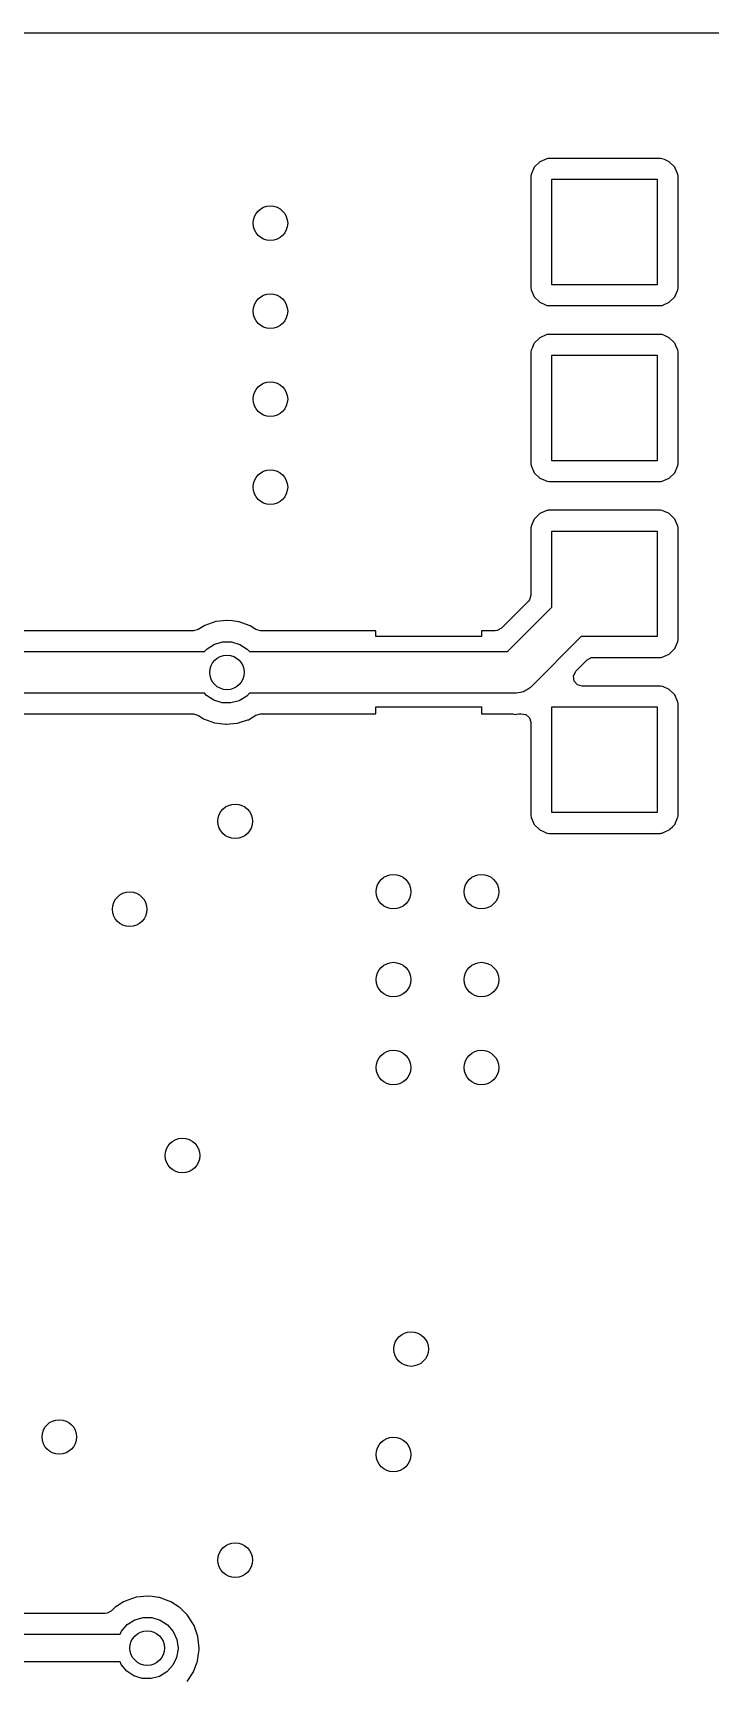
# Model space of a CAD drawing. Extents: x 0.02 to 3.18, y 0.02 to 2.78.
# Drawn here: x 1.735 to 2.12, y 1.842 to 2.778 of the extents above; entities that cross this region are included whole.
import ezdxf

# ---------------------------------------------------------------- set-up
doc = ezdxf.new("R2010")
doc.units = 0
doc.header["$MEASUREMENT"] = 0
doc.layers.add('BLACK', color=7, linetype='CONTINUOUS')

msp = doc.modelspace()

# ---------------------------------------------------------------- linework, layer by layer
at = {"layer": 'BLACK', "linetype": 'CONTINUOUS'}
for p, q in [((0.02677, 2.77819), (3.17323, 2.77819)), ((2.02721, 2.70671), (2.02318, 2.70492)), ((2.02781, 2.70678), (2.02721, 2.70671)), ((2.0281, 2.70681), (2.02781, 2.70678)), ((2.02824, 2.70683), (2.0281, 2.70681)), ((2.0281, 2.70681), (2.0281, 2.70681)), ((2.09176, 2.70683), (2.02824, 2.70683)), ((2.09277, 2.70671), (2.09176, 2.70683)), ((2.09404, 2.70615), (2.09277, 2.70671)), ((2.09638, 2.70512), (2.09404, 2.70615)), ((2.01829, 2.69777), (2.01817, 2.69676)), ((2.02007, 2.7018), (2.01829, 2.69777)), ((2.02318, 2.70492), (2.02007, 2.7018)), ((2.0968, 2.70493), (2.09638, 2.70512)), ((2.09638, 2.70512), (2.09638, 2.70512)), ((2.09992, 2.70182), (2.0968, 2.70493)), ((2.1001, 2.7014), (2.09992, 2.70182)), ((2.10087, 2.69966), (2.1001, 2.7014)), ((2.10171, 2.69779), (2.10087, 2.69966)), ((2.10183, 2.69676), (2.10171, 2.69779)), ((2.01817, 2.69676), (2.01817, 2.63324)), ((2.03, 2.635), (2.03, 2.695)), ((2.03, 2.695), (2.09, 2.695)), ((2.09, 2.695), (2.09, 2.635)), ((2.10183, 2.63324), (2.10183, 2.69676)), ((2.01817, 2.63324), (2.01829, 2.63221)), ((2.01829, 2.63221), (2.02008, 2.62818)), ((2.09, 2.635), (2.03, 2.635)), ((2.09993, 2.6282), (2.10171, 2.63223)), ((2.10171, 2.63223), (2.10183, 2.63324)), ((2.02008, 2.62818), (2.0232, 2.62507)), ((2.0232, 2.62507), (2.02362, 2.62488)), ((2.02362, 2.62488), (2.02362, 2.62488)), ((2.02362, 2.62488), (2.02596, 2.62385)), ((2.02596, 2.62385), (2.02723, 2.62329)), ((2.02723, 2.62329), (2.02824, 2.62317)), ((2.02824, 2.62317), (2.09176, 2.62317)), ((2.09176, 2.62317), (2.0919, 2.62319)), ((2.0919, 2.62319), (2.09219, 2.62322)), ((2.0919, 2.62319), (2.0919, 2.62319)), ((2.09219, 2.62322), (2.09279, 2.62329)), ((2.09279, 2.62329), (2.09682, 2.62508)), ((2.09682, 2.62508), (2.09993, 2.6282)), ((2.02318, 2.60492), (2.02007, 2.6018)), ((2.02721, 2.60671), (2.02318, 2.60492)), ((2.02781, 2.60678), (2.02721, 2.60671)), ((2.0281, 2.60681), (2.02781, 2.60678)), ((2.02824, 2.60683), (2.0281, 2.60681)), ((2.0281, 2.60681), (2.0281, 2.60681)), ((2.09176, 2.60683), (2.02824, 2.60683)), ((2.09277, 2.60671), (2.09176, 2.60683)), ((2.09404, 2.60615), (2.09277, 2.60671)), ((2.09638, 2.60512), (2.09404, 2.60615)), ((2.0968, 2.60493), (2.09638, 2.60512)), ((2.09638, 2.60512), (2.09638, 2.60512)), ((2.09953, 2.6022), (2.0968, 2.60493)), ((2.01829, 2.59777), (2.01817, 2.59676)), ((2.01817, 2.59676), (2.01817, 2.53324)), ((2.01885, 2.59904), (2.01829, 2.59777)), ((2.01988, 2.60138), (2.01885, 2.59904)), ((2.02007, 2.6018), (2.01988, 2.60138)), ((2.01988, 2.60138), (2.01988, 2.60138)), ((2.03, 2.535), (2.03, 2.595)), ((2.03, 2.595), (2.09, 2.595)), ((2.09, 2.595), (2.09, 2.535)), ((2.09992, 2.60182), (2.09953, 2.6022)), ((2.1001, 2.6014), (2.09992, 2.60182)), ((2.10073, 2.6), (2.1001, 2.6014)), ((2.10171, 2.59779), (2.10073, 2.6)), ((2.10183, 2.59676), (2.10171, 2.59779)), ((2.10183, 2.53324), (2.10183, 2.59676)), ((2.01817, 2.53324), (2.01829, 2.53221)), ((2.01829, 2.53221), (2.02008, 2.52818)), ((2.09, 2.535), (2.03, 2.535)), ((2.09993, 2.5282), (2.10171, 2.53223)), ((2.10171, 2.53223), (2.10183, 2.53324)), ((2.02008, 2.52818), (2.0232, 2.52507)), ((2.0232, 2.52507), (2.02362, 2.52488)), ((2.02362, 2.52488), (2.02362, 2.52488)), ((2.02362, 2.52488), (2.02596, 2.52385)), ((2.02596, 2.52385), (2.02723, 2.52329)), ((2.02723, 2.52329), (2.02824, 2.52317)), ((2.02824, 2.52317), (2.09176, 2.52317)), ((2.09176, 2.52317), (2.0919, 2.52319)), ((2.0919, 2.52319), (2.09219, 2.52322)), ((2.0919, 2.52319), (2.0919, 2.52319)), ((2.09219, 2.52322), (2.09279, 2.52329)), ((2.09279, 2.52329), (2.09682, 2.52508)), ((2.09682, 2.52508), (2.09993, 2.5282)), ((2.02007, 2.5018), (2.01829, 2.49777)), ((2.02318, 2.50492), (2.02007, 2.5018)), ((2.02721, 2.50671), (2.02318, 2.50492)), ((2.02781, 2.50678), (2.02721, 2.50671)), ((2.0281, 2.50681), (2.02781, 2.50678)), ((2.02824, 2.50683), (2.0281, 2.50681)), ((2.0281, 2.50681), (2.0281, 2.50681)), ((2.09176, 2.50683), (2.02824, 2.50683)), ((2.09277, 2.50671), (2.09176, 2.50683)), ((2.09404, 2.50615), (2.09277, 2.50671)), ((2.09638, 2.50512), (2.09404, 2.50615)), ((2.0968, 2.50493), (2.09638, 2.50512)), ((2.09638, 2.50512), (2.09638, 2.50512)), ((2.09712, 2.50461), (2.0968, 2.50493)), ((2.09959, 2.50215), (2.09712, 2.50461)), ((2.09992, 2.50182), (2.09959, 2.50215)), ((2.10171, 2.49779), (2.09992, 2.50182)), ((2.01829, 2.49777), (2.01817, 2.49676)), ((2.01817, 2.49676), (2.01817, 2.45866)), ((2.03, 2.4517), (2.03, 2.495)), ((2.03, 2.495), (2.09, 2.495)), ((2.09, 2.495), (2.09, 2.435)), ((2.10183, 2.49676), (2.10171, 2.49779)), ((2.10183, 2.43324), (2.10183, 2.49676)), ((2.01672, 2.45515), (2.00133, 2.43976)), ((2.01738, 2.45598), (2.01672, 2.45515)), ((2.01817, 2.45866), (2.01738, 2.45598)), ((1.84526, 2.44417), (1.83927, 2.44354)), ((1.84554, 2.4442), (1.84526, 2.44417)), ((1.84526, 2.44417), (1.84526, 2.44417)), ((1.84819, 2.44389), (1.84554, 2.4442)), ((2.00477, 2.42648), (2.03, 2.4517)), ((1.82634, 2.43831), (1.6086, 2.43831)), ((1.82894, 2.43904), (1.82634, 2.43831)), ((1.83276, 2.44139), (1.82894, 2.43904)), ((1.83899, 2.44351), (1.83276, 2.44139)), ((1.83927, 2.44354), (1.83899, 2.44351)), ((1.83927, 2.44354), (1.83927, 2.44354)), ((1.8518, 2.44345), (1.84819, 2.44389)), ((1.85208, 2.44342), (1.8518, 2.44345)), ((1.8518, 2.44345), (1.8518, 2.44345)), ((1.85234, 2.44333), (1.85208, 2.44342)), ((1.85802, 2.44131), (1.85234, 2.44333)), ((1.85234, 2.44333), (1.85234, 2.44333)), ((1.85828, 2.44121), (1.85802, 2.44131)), ((1.85852, 2.44106), (1.85828, 2.44121)), ((1.86164, 2.43908), (1.85852, 2.44106)), ((1.85852, 2.44106), (1.85852, 2.44106)), ((1.8643, 2.43831), (1.86164, 2.43908)), ((1.93, 2.43831), (1.8643, 2.43831)), ((1.93, 2.435), (1.93, 2.43831)), ((1.99, 2.435), (1.93, 2.435)), ((1.99782, 2.43831), (1.99, 2.43831)), ((1.99, 2.43831), (1.99, 2.435)), ((1.99887, 2.43842), (1.99782, 2.43831)), ((2.00133, 2.43976), (1.99887, 2.43842)), ((2.0467, 2.435), (2.01802, 2.40631)), ((2.09, 2.435), (2.0467, 2.435)), ((1.59181, 2.42648), (1.83263, 2.42648)), ((1.83263, 2.42648), (1.83398, 2.42801)), ((1.83398, 2.42801), (1.83818, 2.43066)), ((1.83818, 2.43066), (1.84296, 2.43202)), ((1.84296, 2.43202), (1.84792, 2.43199)), ((1.84792, 2.43199), (1.85268, 2.43057)), ((1.85268, 2.43057), (1.85685, 2.42787)), ((1.85685, 2.42787), (1.85805, 2.42648)), ((1.85805, 2.42648), (2.00477, 2.42648)), ((2.09682, 2.42508), (2.09993, 2.4282)), ((2.09993, 2.4282), (2.10171, 2.43223)), ((2.10171, 2.43223), (2.10183, 2.43324)), ((2.04373, 2.4153), (2.05015, 2.42172)), ((2.05015, 2.42172), (2.0526, 2.42306)), ((2.0526, 2.42306), (2.05366, 2.42317)), ((2.05366, 2.42317), (2.09176, 2.42317)), ((2.09176, 2.42317), (2.0919, 2.42319)), ((2.0919, 2.42319), (2.09219, 2.42322)), ((2.0919, 2.42319), (2.0919, 2.42319)), ((2.09219, 2.42322), (2.09279, 2.42329)), ((2.09279, 2.42329), (2.09682, 2.42508)), ((2.04233, 2.4125), (2.04349, 2.41504)), ((2.04273, 2.40973), (2.04233, 2.4125)), ((2.04456, 2.40762), (2.04273, 2.40973)), ((2.04349, 2.41504), (2.04373, 2.4153)), ((2.04724, 2.40683), (2.04456, 2.40762)), ((2.09176, 2.40683), (2.04724, 2.40683)), ((2.09277, 2.40671), (2.09176, 2.40683)), ((2.09311, 2.40656), (2.09277, 2.40671)), ((2.09638, 2.40512), (2.09311, 2.40656)), ((2.09311, 2.40656), (2.09311, 2.40656)), ((1.83261, 2.40285), (1.33737, 2.40285)), ((1.83366, 2.40161), (1.83261, 2.40285)), ((1.83779, 2.39885), (1.83366, 2.40161)), ((1.84253, 2.39737), (1.83779, 2.39885)), ((1.8475, 2.39728), (1.84253, 2.39737)), ((1.85229, 2.39859), (1.8475, 2.39728)), ((1.85653, 2.40119), (1.85229, 2.39859)), ((1.85804, 2.40285), (1.85653, 2.40119)), ((2.00967, 2.40285), (1.85804, 2.40285)), ((2.01095, 2.40309), (2.00967, 2.40285)), ((2.01226, 2.40314), (2.01095, 2.40309)), ((2.01306, 2.40349), (2.01226, 2.40314)), ((2.01392, 2.40365), (2.01306, 2.40349)), ((2.01503, 2.40433), (2.01392, 2.40365)), ((2.01624, 2.40485), (2.01503, 2.40433)), ((2.01733, 2.40575), (2.01624, 2.40485)), ((2.0176, 2.40592), (2.01733, 2.40575)), ((2.01771, 2.40606), (2.0176, 2.40592)), ((2.01802, 2.40631), (2.01771, 2.40606)), ((2.0968, 2.40493), (2.09638, 2.40512)), ((2.09638, 2.40512), (2.09638, 2.40512)), ((2.09992, 2.40182), (2.0968, 2.40493)), ((2.10171, 2.39779), (2.09992, 2.40182)), ((2.10183, 2.39676), (2.10171, 2.39779)), ((1.58721, 2.39102), (1.82638, 2.39102)), ((1.82638, 2.39102), (1.8291, 2.39021)), ((1.8291, 2.39021), (1.83202, 2.3883)), ((1.83202, 2.3883), (1.83819, 2.38601)), ((1.85727, 2.38768), (1.85754, 2.38777)), ((1.85754, 2.38777), (1.86182, 2.39032)), ((1.86182, 2.39032), (1.86436, 2.39102)), ((1.86436, 2.39102), (1.93, 2.39102)), ((1.93, 2.39102), (1.93, 2.395)), ((1.93, 2.395), (1.99, 2.395)), ((1.99, 2.395), (1.99, 2.39102)), ((1.99, 2.39102), (2.00779, 2.39102)), ((2.00779, 2.39102), (2.00844, 2.39098)), ((2.00844, 2.39098), (2.00967, 2.39082)), ((2.00967, 2.39082), (2.00999, 2.39086)), ((2.00999, 2.39086), (2.01122, 2.39102)), ((2.01122, 2.39102), (2.01256, 2.3912)), ((2.01256, 2.3912), (2.01532, 2.39077)), ((2.01532, 2.39077), (2.01741, 2.38892)), ((2.01741, 2.38892), (2.01817, 2.38628)), ((2.03, 2.335), (2.03, 2.395)), ((2.03, 2.395), (2.09, 2.395)), ((2.09, 2.395), (2.09, 2.335)), ((2.10183, 2.33324), (2.10183, 2.39676)), ((1.83819, 2.38601), (1.83846, 2.38597)), ((1.83846, 2.38597), (1.83846, 2.38597)), ((1.83846, 2.38597), (1.84444, 2.38517)), ((1.84444, 2.38517), (1.84444, 2.38517)), ((1.84444, 2.38517), (1.84472, 2.38514)), ((1.84472, 2.38514), (1.84499, 2.38516)), ((1.84499, 2.38516), (1.851, 2.38571)), ((1.84499, 2.38516), (1.84499, 2.38516)), ((1.851, 2.38571), (1.85127, 2.38573)), ((1.85127, 2.38573), (1.85297, 2.38628)), ((1.85297, 2.38628), (1.85727, 2.38768)), ((1.85727, 2.38768), (1.85727, 2.38768)), ((2.01817, 2.38628), (2.01817, 2.33324)), ((2.01817, 2.33324), (2.01829, 2.33221)), ((2.01829, 2.33221), (2.02008, 2.32818)), ((2.09, 2.335), (2.03, 2.335)), ((2.10038, 2.32922), (2.10156, 2.33189)), ((2.10156, 2.33189), (2.10171, 2.33223)), ((2.10171, 2.33223), (2.10183, 2.33324)), ((2.02008, 2.32818), (2.0232, 2.32507)), ((2.0232, 2.32507), (2.02362, 2.32488)), ((2.02362, 2.32488), (2.02362, 2.32488)), ((2.02362, 2.32488), (2.02531, 2.32414)), ((2.02531, 2.32414), (2.02723, 2.32329)), ((2.02723, 2.32329), (2.02824, 2.32317)), ((2.02824, 2.32317), (2.09176, 2.32317)), ((2.09176, 2.32317), (2.0919, 2.32319)), ((2.0919, 2.32319), (2.09219, 2.32322)), ((2.0919, 2.32319), (2.0919, 2.32319)), ((2.09219, 2.32322), (2.09279, 2.32329)), ((2.09279, 2.32329), (2.09469, 2.32414)), ((2.09469, 2.32414), (2.0964, 2.3249)), ((2.0964, 2.3249), (2.09682, 2.32508)), ((2.09682, 2.32508), (2.09739, 2.32566)), ((2.09739, 2.32566), (2.09866, 2.32692)), ((2.09866, 2.32692), (2.09993, 2.3282)), ((2.09993, 2.3282), (2.10038, 2.32922)), ((1.78162, 1.88308), (1.77962, 1.88112)), ((1.78182, 1.88327), (1.78162, 1.88308)), ((1.78162, 1.88308), (1.78162, 1.88308)), ((1.78205, 1.88342), (1.78182, 1.88327)), ((1.78657, 1.8862), (1.78205, 1.88342)), ((1.78205, 1.88342), (1.78205, 1.88342)), ((1.78742, 1.88673), (1.78657, 1.8862)), ((1.79366, 1.88885), (1.78742, 1.88673)), ((1.79393, 1.88888), (1.79366, 1.88885)), ((1.79993, 1.88951), (1.79393, 1.88888)), ((1.79393, 1.88888), (1.79393, 1.88888)), ((1.80021, 1.88954), (1.79993, 1.88951)), ((1.79993, 1.88951), (1.79993, 1.88951)), ((1.80285, 1.88922), (1.80021, 1.88954)), ((1.80647, 1.88879), (1.80285, 1.88922)), ((1.80674, 1.88876), (1.80647, 1.88879)), ((1.80647, 1.88879), (1.80647, 1.88879)), ((1.80701, 1.88866), (1.80674, 1.88876)), ((1.81197, 1.88689), (1.80701, 1.88866)), ((1.80701, 1.88866), (1.80701, 1.88866)), ((1.81295, 1.88655), (1.81197, 1.88689)), ((1.81348, 1.88621), (1.81295, 1.88655)), ((1.8181, 1.88327), (1.81348, 1.88621)), ((1.81851, 1.88302), (1.8181, 1.88327)), ((1.8209, 1.88061), (1.81851, 1.88302)), ((1.77615, 1.8797), (1.30119, 1.8797)), ((1.77715, 1.87981), (1.77615, 1.8797)), ((1.77962, 1.88112), (1.77715, 1.87981)), ((1.78536, 1.86962), (1.78865, 1.87334)), ((1.78865, 1.87334), (1.79285, 1.87599)), ((1.79285, 1.87599), (1.79762, 1.87736)), ((1.79762, 1.87736), (1.80259, 1.87733)), ((1.80259, 1.87733), (1.80735, 1.8759)), ((1.80735, 1.8759), (1.81152, 1.8732)), ((1.81152, 1.8732), (1.81476, 1.86944)), ((1.82264, 1.87886), (1.8209, 1.88061)), ((1.82315, 1.87835), (1.82264, 1.87886)), ((1.82664, 1.87276), (1.82315, 1.87835)), ((1.8288, 1.86654), (1.82664, 1.87276)), ((1.28723, 1.86787), (1.78454, 1.86787)), ((1.78454, 1.86787), (1.78536, 1.86962)), ((1.81476, 1.86944), (1.81682, 1.86492)), ((1.81682, 1.86492), (1.81752, 1.86)), ((1.82954, 1.86), (1.8288, 1.86654)), ((1.81669, 1.85467), (1.81452, 1.8502)), ((1.81751, 1.85957), (1.81669, 1.85467)), ((1.81752, 1.86), (1.81751, 1.85957)), ((1.82861, 1.85265), (1.82918, 1.85673)), ((1.82918, 1.85673), (1.8295, 1.85902)), ((1.8295, 1.85902), (1.82952, 1.85918)), ((1.8295, 1.85902), (1.8295, 1.85902)), ((1.82952, 1.85918), (1.82954, 1.86)), ((1.78452, 1.85213), (1.27999, 1.85213)), ((1.78513, 1.85074), (1.78452, 1.85213)), ((1.78832, 1.84694), (1.78513, 1.85074)), ((1.79246, 1.84419), (1.78832, 1.84694)), ((1.81119, 1.84652), (1.80696, 1.84392)), ((1.81452, 1.8502), (1.81119, 1.84652)), ((1.82263, 1.84101), (1.82627, 1.8465)), ((1.82627, 1.8465), (1.82824, 1.85168)), ((1.82824, 1.85168), (1.82851, 1.8524)), ((1.82851, 1.8524), (1.82861, 1.85265)), ((1.82851, 1.8524), (1.82851, 1.8524)), ((1.7972, 1.84271), (1.79246, 1.84419)), ((1.80217, 1.84261), (1.7972, 1.84271)), ((1.80696, 1.84392), (1.80217, 1.84261))]:
    msp.add_line(p, q, dxfattribs=at)
at = {"layer": 'BLACK'}
for centre in [(1.87, 2.67), (1.87, 2.62), (1.87, 2.57), (1.87, 2.52), (1.84533, 2.41467), (1.85, 2.33), (1.94, 2.29), (1.99, 2.29), (1.79, 2.28), (1.94, 2.24), (1.99, 2.24), (1.94, 2.19), (1.99, 2.19), (1.82, 2.14), (1.95, 2.03), (1.75, 1.98), (1.94, 1.97), (1.85, 1.91), (1.8, 1.86)]:
    msp.add_circle(centre, 0.00984, dxfattribs=at)

doc.saveas('drawing.dxf')
